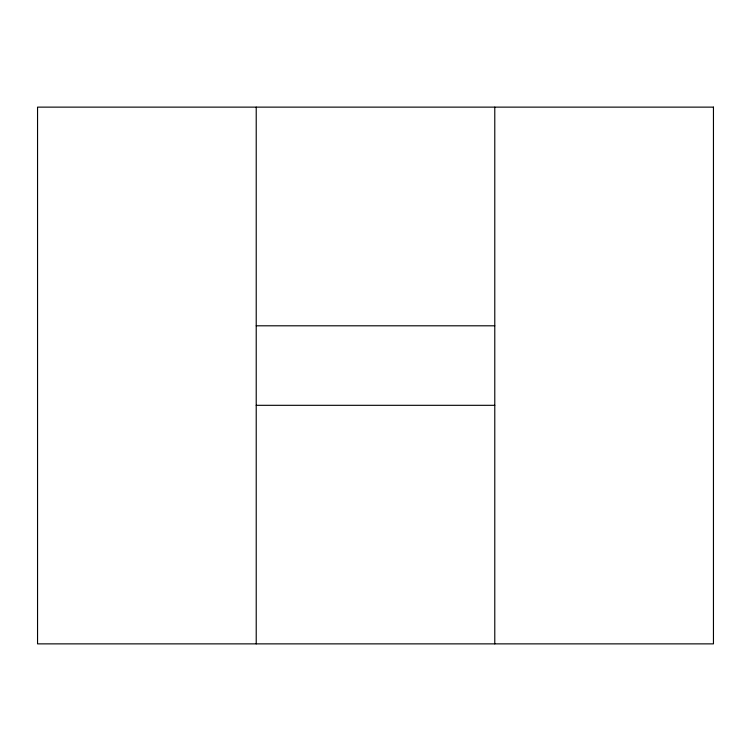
<?xml version="1.0" encoding="UTF-8"?>
<svg xmlns="http://www.w3.org/2000/svg" width="751" height="751" viewBox="0 0 751 751"><rect width="100%" height="100%" fill="white"/><g stroke="black" fill="none" stroke-linecap="round" stroke-linejoin="round"><path stroke-width="1.13" d="M256.222 325.803L494.778 325.803M256.222 405.315L494.778 405.315M494.778 107.13L494.778 643.87M256.222 107.13L256.222 643.87M713.45 107.13L37.55 107.13L37.55 643.87L713.45 643.87L713.45 107.13"/></g></svg>
